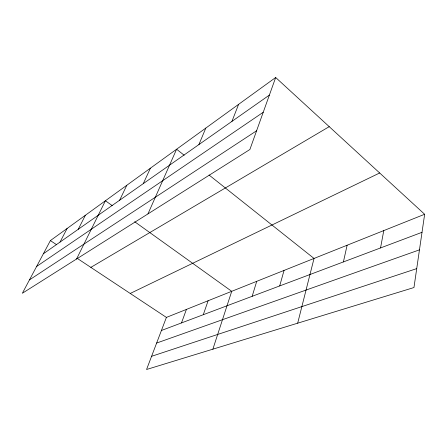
<?xml version="1.0" encoding="UTF-8"?>
<svg xmlns="http://www.w3.org/2000/svg" width="447" height="447" viewBox="0 0 447 447"><rect width="100%" height="100%" fill="white"/><g stroke="black" fill="none" stroke-linecap="round" stroke-linejoin="round"><path stroke-width="0.67" d="M424.65 214.269L413.961 287.544L146.56 369.496L166.401 317.404L424.65 214.269L275.682 77.504L50.388 240.592L22.35 293.26L249.884 149.51L275.682 77.504M380.542 247.934L383.777 230.591M343.413 261.925L347.112 245.235M297.68 323.181L314.034 258.444L209.051 175.012M279.699 285.929L284.041 270.424M252.164 296.3L256.718 281.331M212.873 349.174L231.73 291.31L134.692 221.74M203.284 314.716L208.118 300.742M181.493 322.924L186.416 309.408M231.932 121.383L238.609 104.341M198.893 144.582L205.816 128.082M147.957 213.906L176.604 149.225L184.164 155.232M143.263 183.639L150.421 168.178M119.623 200.239L126.814 185.27M76.549 259.02L105.425 200.753L112.186 205.603M78.236 229.3L85.388 215.258M60.021 242.084L67.117 228.484M43.37 253.779L269.385 95.088M36.615 266.462L263.227 112.275M29.474 279.883L256.6 130.764M90.847 267.379L329.221 126.657M130.233 293.456L379.682 172.983M161.417 330.489L422.018 232.311M156.634 343.05L419.459 249.856M151.583 356.309L416.721 268.619M50.388 240.592L56.657 244.744M77.175 258.327L166.401 317.404"/></g></svg>
